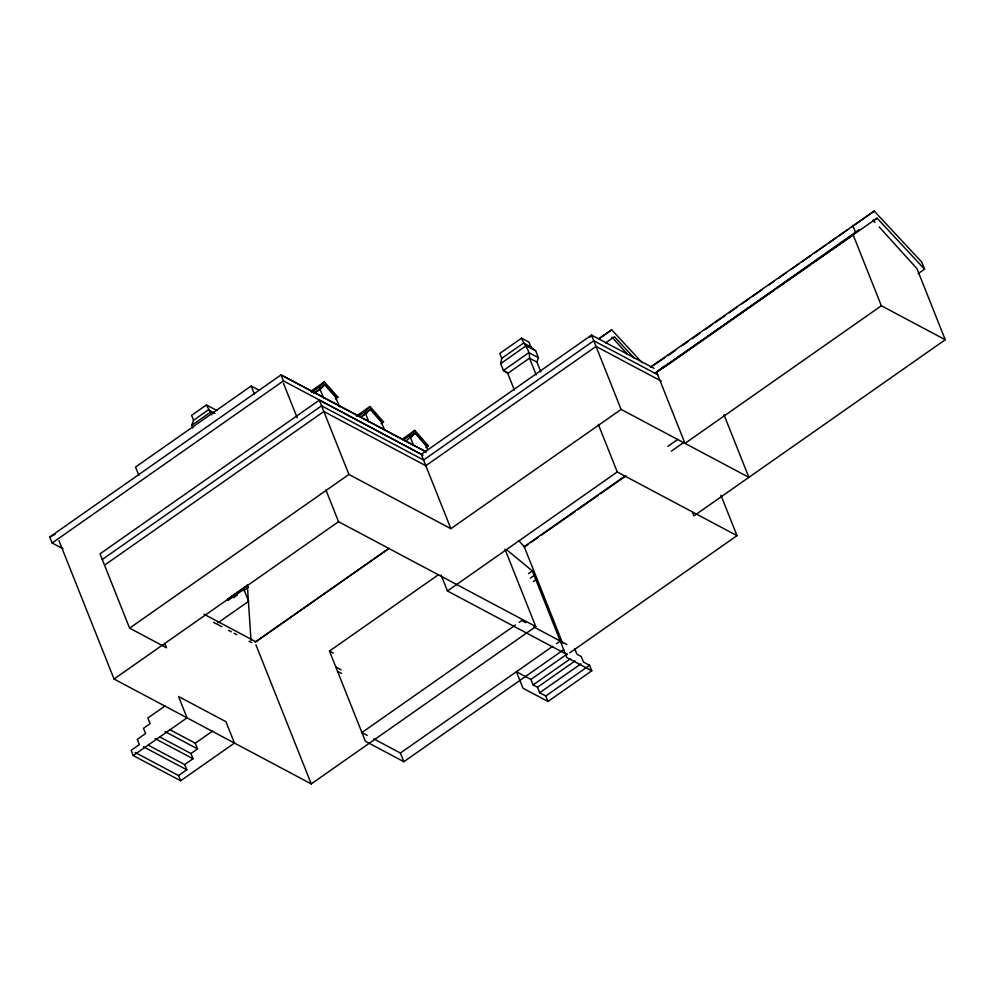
<?xml version="1.0" encoding="UTF-8"?>
<svg xmlns="http://www.w3.org/2000/svg" width="995" height="995" viewBox="0 0 995 995"><rect width="100%" height="100%" fill="white"/><g stroke="black" fill="none" stroke-linecap="round" stroke-linejoin="round"><path stroke-width="1.49" d="M514.427 390.164L507.761 373.399L503.408 370.501L500.672 363.623L501.766 358.337L499.813 353.424L521.567 338.176L529.017 342.143L530.969 347.056L535.671 350.825L538.407 357.702L536.964 362.118L540.857 371.894M192.794 428.136L191.699 425.387L193.54 420.263L208.39 409.853L214.957 413.348M589.674 337.355L591.528 335.079L654.063 368.337M313.91 393.361L320.042 389.07L324.358 384.368L335.738 397.415L339.444 406.731M360.737 417.216L365.65 413.783L369.966 409.082L381.346 422.129L384.518 430.114M311.646 392.428L319.109 387.204L324.382 381.831L337.927 397.216L335.439 398.958M313.885 393.622L321.335 388.386L325.365 384.294L335.701 396.022L337.927 397.216M358.486 416.271L364.705 411.918L369.991 406.545L383.535 421.93L381.048 423.671M360.725 417.465L370.973 409.007L381.296 420.736L383.535 421.93M403.298 440.101L409.517 435.748L414.803 430.375L428.335 445.76L425.86 447.501M405.537 441.295L415.773 432.837L426.109 444.566L428.335 445.76M692.221 511.554L693.938 515.858L945.25 339.743L881.359 305.763L684.995 443.372L656.7 372.279L663.802 366.396M656.7 372.279L858.983 229.77M216.935 410.525L206.425 404.94L191.575 415.35L193.54 420.263M191.699 425.387L210.666 412.092L213.365 413.522M259.334 390.338L251.175 385.998L135.531 467.053L138.865 475.423M63.008 548.767L52.138 542.996L49.75 536.977L281.05 374.891L426.134 452.041M52.138 542.996L283.451 380.898L423.049 455.138M310.714 391.408L324.382 381.831M723.987 414.778L748.887 477.351L621.104 409.405L450.884 528.681L421.308 454.367L319.333 400.139L100.022 553.829L129.599 628.144L166.513 647.77L164.809 643.466M102.286 559.501L321.596 405.811L423.571 460.038L593.791 340.75L657.67 374.729M104.537 565.172L323.848 411.482L425.823 465.71L596.042 346.422L661.289 381.122M356.31 416.121L369.991 406.545M501.766 358.337L523.519 343.101L530.969 347.056M500.672 363.623L526.156 345.762L535.671 350.825M129.599 628.144L348.909 474.453L450.884 528.681M402.366 439.081L414.803 430.375M507.761 373.399L529.514 358.163C530.148 350.203 524.116 344.929 521.567 338.176M421.308 454.367L591.528 335.079L621.104 409.405M227.631 599.052L246.287 585.98L248.514 587.162L243.539 590.657M611.676 329.805L599.002 338.686L611.676 329.805L642.322 362.876M114.039 679.025L338.549 521.703L535.77 626.589L311.261 783.911L114.039 679.025L58.929 540.546M227.917 600.495L243.875 589.314L248.638 601.291L217.955 622.795M233.601 597.622L237.32 595.01M388.983 548.32L255.715 641.713L203.975 614.189M255.13 642.26L388.585 548.755M165.046 705.965L147.857 718.004L150.108 723.663L143.504 728.29L145.593 733.526L137.285 739.36L139.362 744.583L131.141 750.329L133.231 755.553L180.642 780.776L234.459 743.066L225.964 721.711L178.54 696.5L187.035 717.843L133.231 755.553M650.382 367.217L874.244 211.089L921.743 262.095L924.566 269.172L918.198 273.625M668.068 355.576L675.704 350.228M682.06 345.775L688.428 341.31M692.246 338.636L699.883 333.288M704.97 329.718L712.607 324.37M715.156 322.579L725.343 315.44M729.161 312.766L736.797 307.418M741.884 303.848L749.521 298.5M752.071 296.709L762.245 289.582M768.613 285.117L773.7 281.548M778.799 277.991L786.436 272.63M791.522 269.06L799.159 263.712M801.696 261.934L810.614 255.69M814.432 253.016L825.887 244.981M828.425 243.203L836.061 237.855M838.611 236.064L847.516 229.82M851.334 227.146L874.244 211.089M654.461 373.399L877.068 218.166L924.566 269.172M672.147 361.77L773.973 290.416M776.523 288.637L810.888 264.546M813.425 262.767L854.158 234.223M873.249 220.84L877.068 218.166M169.536 729.522L195.281 743.215L212.457 731.176M563.692 649.71L403.858 761.722L365.364 741.25L329.482 651.066L438.571 574.625M159.76 736.947L190.928 753.514L197.532 748.887L195.281 743.215M148.118 745.118L184.697 764.57L193.005 758.75L190.928 753.514M135.208 752.494L178.565 775.553L186.774 769.794L184.697 764.57M441.133 575.122L447.439 590.968L617.248 471.966L736.996 535.646L569.725 652.869M562.598 643.118L524.203 546.628L625.581 475.585M524.452 547.026L528.258 544.365M530.795 542.586L538.394 537.263M540.932 535.484L575.16 511.492M577.697 509.726L597.97 495.51M600.507 493.731L625.855 475.971M667.869 446.332L677.856 439.33M671.376 451.133L683.864 442.377M528.544 573.617L532.35 570.956L566.789 657.508L591.776 670.792L547.959 701.487L522.984 688.204L516.417 671.737L530.907 679.436L533.084 684.921L537.474 687.259L539.663 692.756L545.77 696.002L547.959 701.487M530.347 578.145L534.153 575.471M533.32 581.553L535.857 579.774M515.398 624.997L361.906 732.556L367.217 735.38M519.203 622.335L521.741 620.557L525.721 622.671M373.859 738.912L400.4 753.028L552.722 646.29M556.479 643.665L560.235 641.029M530.907 679.436L567.2 653.989M533.084 684.921L570.645 658.603M537.474 687.259L575.035 660.941M539.663 692.756L580.981 663.802M545.77 696.002L589.587 665.294L591.776 670.792M605.594 342.914L614.462 336.783L634.536 358.449M651.613 366.521L665.531 357.267M663.292 367.715L670.879 362.665M49.787 537.064L55.235 534.215M281.087 374.978L426.134 451.755M538.407 357.702L528.892 352.64L503.408 370.501L507.487 372.665M536.964 362.118L529.514 358.163L536.193 374.916M319.109 387.204L321.335 388.386M364.705 411.918L366.944 413.099M409.517 435.748L411.756 436.929M533.693 626.912L566.814 644.524M589.587 665.294L583.48 662.048L581.291 656.551L576.901 654.225L574.712 648.728M447.439 590.968L567.187 654.648M329.482 651.066L333.238 653.068M335.825 667.011L341.136 669.834M337.529 671.314L341.509 673.428M213.626 622.372L221.81 626.726M228.639 630.357L231.362 631.813M234.099 633.255L236.822 634.71M249.111 641.24L251.834 642.695M165.021 731.586L197.532 748.887M155.071 738.576L193.005 758.75M143.429 746.735L186.774 769.794M506.542 549.613L532.35 570.956M873.038 220.131L875.078 222.382M879.17 226.897L916.955 268.638L945.25 339.743M611.975 337.181L627.559 354.357M519.017 540.894L524.203 546.628M852.74 225.405L855.563 232.482M853.063 234.671L881.359 305.763M720.952 495.323L736.996 535.646M598.331 424.442L617.248 471.966M504.962 549.178L535.77 626.589M427.738 449.951L426.158 445.959L414.778 432.912L410.45 437.613L413.634 445.598M365.65 413.783L368.822 421.768M320.042 389.07L323.748 398.386M319.333 400.139L348.909 474.453M281.05 374.891L283.451 380.898M283.438 383.224L297.219 417.85M325.912 489.963L338.549 521.703M400.4 753.028L403.858 761.722M251.175 385.998L254.509 394.381M211.761 414.84L206.425 404.94M255.939 644.872L311.261 783.911M178.565 775.553L180.642 780.776M247.32 584.724L251.014 640.307"/></g></svg>
